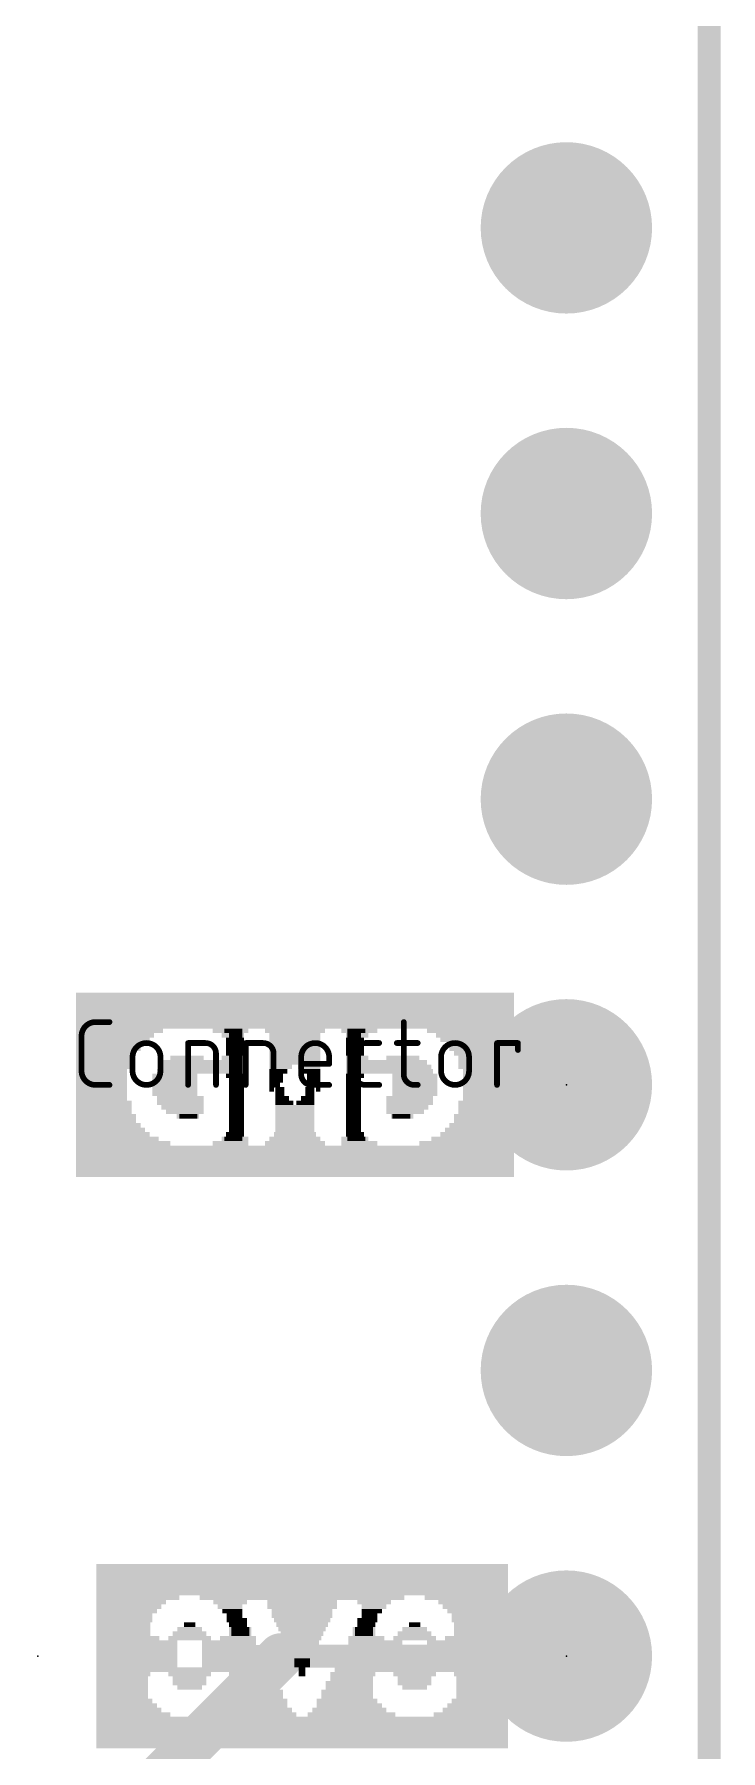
# Model space of a CAD drawing. Extents: x -33 to 53.6, y -13.2 to 65.9.
# Drawn here: x 16.86 to 22.96, y 8.05 to 23.31 of the extents above; entities that cross this region are included whole.
import ezdxf

# ---------------------------------------------------------------- set-up
doc = ezdxf.new("R2010")
doc.units = 0
for name, color, linetype in [('1', 12, 'CONTINUOUS'), ('16', 132, 'CONTINUOUS'), ('17', 110, 'CONTINUOUS'), ('20', 31, 'CONTINUOUS'), ('21', 253, 'CONTINUOUS'), ('22', 253, 'CONTINUOUS'), ('23', 53, 'CONTINUOUS'), ('24', 53, 'CONTINUOUS'), ('27', 253, 'CONTINUOUS'), ('51', 253, 'CONTINUOUS')]:
    doc.layers.add(name, color=color, linetype=linetype)

# ---------------------------------------------------------------- blocks, each defined once
blk = doc.blocks.new('ROUNDP')
at = {"const_width": 0.5}
blk.add_lwpolyline([(0, -0.25, 1), (0, 0.25, 1), (0, -0.25)], format="xyb", dxfattribs=at)
blk = doc.blocks.new('RECT')
blk.add_solid([(-0.5, -0.5), (0.5, -0.5), (-0.5, 0.5), (0.5, 0.5)])

msp = doc.modelspace()

# ---------------------------------------------------------------- linework, layer by layer
at = {"layer": '1'}
for points, const_width in [([(22.86, 0), (22.86, 50.8)], 0.2032), ([(19.05, 8.89), (13.97, 3.81)], 0.4064), ([(21.59, 8.89), (19.05, 8.89)], 0.2032)]:
    msp.add_lwpolyline(points, dxfattribs=dict(at, const_width=const_width))
for points, const_width in [([(19.1218, 8.8182, 1), (18.9782, 8.9618)], 0.2032), ([(19.05, 8.9408, 1), (19.05, 8.8392)], 0.1016), ([(21.59, 8.8392, 1), (21.59, 8.9408)], 0.1016)]:
    msp.add_lwpolyline(points, format="xyb", dxfattribs=dict(at, const_width=const_width))
at = {"layer": '16', "const_width": 0.2032}
msp.add_lwpolyline([(22.86, 50.8), (22.86, 0)], dxfattribs=at)
at = {"layer": '20', "const_width": 0.2032}
msp.add_lwpolyline([(22.86, 48.26), (22.86, 2.54)], dxfattribs=at)
at = {"layer": '23'}
msp.add_point((16.891, 8.89), dxfattribs=at)
at = {"layer": '24'}
for p in [(21.59, 13.97), (21.59, 8.89)]:
    msp.add_point(p, dxfattribs=at)
at = {"layer": '27'}
for points, const_width in [([(17.4039, 14.5279, 0.4142), (17.2798, 14.4037)], 0.0508), ([(17.4039, 14.5406, 1), (17.4039, 14.5152)], 0.0254), ([(17.4039, 14.5152, 1), (17.4039, 14.5406)], 0.0254), ([(17.5281, 14.5152, 1), (17.5281, 14.5406)], 0.0254), ([(20.1569, 14.5279, 1), (20.1315, 14.5279)], 0.0254), ([(17.2925, 14.4037, 1), (17.2671, 14.4037)], 0.0254), ([(17.2671, 14.4037, 1), (17.2925, 14.4037)], 0.0254), ([(17.9814, 14.2174, 1), (17.7331, 14.2174)], 0.0508), ([(18.2395, 14.3416, 1), (18.2141, 14.3416)], 0.0254), ([(18.2268, 14.3543, 1), (18.2268, 14.3289)], 0.0254), ([(18.4752, 14.2485, 0.4142), (18.382, 14.3416)], 0.0508), ([(18.382, 14.3543, 1), (18.382, 14.3289)], 0.0254), ([(18.382, 14.3289, 1), (18.382, 14.3543)], 0.0254), ([(18.7516, 14.3416, 1), (18.7262, 14.3416)], 0.0254), ([(18.7389, 14.3543, 1), (18.7389, 14.3289)], 0.0254), ([(18.9872, 14.2485, 0.4142), (18.8941, 14.3416)], 0.0508), ([(18.8941, 14.3543, 1), (18.8941, 14.3289)], 0.0254), ([(18.8941, 14.3289, 1), (18.8941, 14.3543)], 0.0254), ([(19.481, 14.2174, 1), (19.2327, 14.2174)], 0.0508), ([(19.8019, 14.3416, 0.4142), (19.7088, 14.2485)], 0.0508), ([(19.8019, 14.3543, 1), (19.8019, 14.3289)], 0.0254), ([(19.8019, 14.3289, 1), (19.8019, 14.3543)], 0.0254), ([(19.9261, 14.3289, 1), (19.9261, 14.3543)], 0.0254), ([(20.0821, 14.3543, 1), (20.0821, 14.3289)], 0.0254), ([(20.2684, 14.3289, 1), (20.2684, 14.3543)], 0.0254), ([(20.7246, 14.2174, 1), (20.4762, 14.2174)], 0.0508), ([(20.9859, 14.3416, 1), (20.9606, 14.3416)], 0.0254), ([(20.9733, 14.3543, 1), (20.9733, 14.3289)], 0.0254), ([(21.1722, 14.3416, 1), (21.1468, 14.3416)], 0.0254), ([(21.1595, 14.3289, 1), (21.1595, 14.3543)], 0.0254), ([(17.7458, 14.2174, 1), (17.7204, 14.2174)], 0.0254), ([(17.7204, 14.2174, 1), (17.7458, 14.2174)], 0.0254), ([(17.9941, 14.2174, 1), (17.9687, 14.2174)], 0.0254), ([(17.9687, 14.2174, 1), (17.9941, 14.2174)], 0.0254), ([(18.4879, 14.2485, 1), (18.4625, 14.2485)], 0.0254), ([(18.4625, 14.2485, 1), (18.4879, 14.2485)], 0.0254), ([(18.9999, 14.2485, 1), (18.9745, 14.2485)], 0.0254), ([(18.9745, 14.2485, 1), (18.9999, 14.2485)], 0.0254), ([(19.2454, 14.2174, 1), (19.22, 14.2174)], 0.0254), ([(19.22, 14.2174, 1), (19.2454, 14.2174)], 0.0254), ([(19.4937, 14.2174, 1), (19.4683, 14.2174)], 0.0254), ([(19.4683, 14.2174, 1), (19.4937, 14.2174)], 0.0254), ([(19.7215, 14.2485, 1), (19.6961, 14.2485)], 0.0254), ([(19.6961, 14.2485, 1), (19.7215, 14.2485)], 0.0254), ([(20.4889, 14.2174, 1), (20.4635, 14.2174)], 0.0254), ([(20.4635, 14.2174, 1), (20.4889, 14.2174)], 0.0254), ([(20.7373, 14.2174, 1), (20.7119, 14.2174)], 0.0254), ([(20.7119, 14.2174, 1), (20.7373, 14.2174)], 0.0254), ([(21.1468, 14.2795, 1), (21.1722, 14.2795)], 0.0254), ([(17.2798, 14.0932, 0.4142), (17.4039, 13.9691)], 0.0508), ([(17.2925, 14.0932, 1), (17.2671, 14.0932)], 0.0254), ([(17.2671, 14.0932, 1), (17.2925, 14.0932)], 0.0254), ([(17.733, 14.0932, 1), (17.9814, 14.0932)], 0.0508), ([(17.7457, 14.0932, 1), (17.7203, 14.0932)], 0.0254), ([(17.7204, 14.0932, 1), (17.7458, 14.0932)], 0.0254), ([(17.9941, 14.0932, 1), (17.9687, 14.0932)], 0.0254), ([(17.9687, 14.0932, 1), (17.9941, 14.0932)], 0.0254), ([(19.2327, 14.168, 1), (19.2327, 14.1426)], 0.0254), ([(19.2327, 14.0622, 0.4142), (19.3258, 13.9691)], 0.0508), ([(19.2454, 14.0622, 1), (19.22, 14.0622)], 0.0254), ([(19.22, 14.0622, 1), (19.2454, 14.0622)], 0.0254), ([(19.4683, 14.1553, 1), (19.4937, 14.1553)], 0.0254), ([(19.481, 14.1426, 1), (19.481, 14.168)], 0.0254), ([(19.7088, 14.0622, 0.4142), (19.8019, 13.9691)], 0.0508), ([(19.7215, 14.0622, 1), (19.6961, 14.0622)], 0.0254), ([(19.6961, 14.0622, 1), (19.7215, 14.0622)], 0.0254), ([(20.1442, 14.0622, 0.4142), (20.2373, 13.9691)], 0.0508), ([(20.1569, 14.0622, 1), (20.1315, 14.0622)], 0.0254), ([(20.1315, 14.0622, 1), (20.1569, 14.0622)], 0.0254), ([(20.4762, 14.0932, 1), (20.7246, 14.0932)], 0.0508), ([(20.4889, 14.0932, 1), (20.4635, 14.0932)], 0.0254), ([(20.4635, 14.0932, 1), (20.4889, 14.0932)], 0.0254), ([(20.7373, 14.0932, 1), (20.7119, 14.0932)], 0.0254), ([(20.7119, 14.0932, 1), (20.7373, 14.0932)], 0.0254), ([(17.4039, 13.9818, 1), (17.4039, 13.9564)], 0.0254), ([(17.4039, 13.9564, 1), (17.4039, 13.9818)], 0.0254), ([(17.5281, 13.9564, 1), (17.5281, 13.9818)], 0.0254), ([(18.2141, 13.9691, 1), (18.2395, 13.9691)], 0.0254), ([(18.4625, 13.9691, 1), (18.4879, 13.9691)], 0.0254), ([(18.7262, 13.9691, 1), (18.7516, 13.9691)], 0.0254), ([(18.9745, 13.9691, 1), (18.9999, 13.9691)], 0.0254), ([(19.3258, 13.9818, 1), (19.3258, 13.9564)], 0.0254), ([(19.3258, 13.9564, 1), (19.3258, 13.9818)], 0.0254), ([(19.481, 13.9564, 1), (19.481, 13.9818)], 0.0254), ([(19.8019, 13.9818, 1), (19.8019, 13.9564)], 0.0254), ([(19.8019, 13.9564, 1), (19.8019, 13.9818)], 0.0254), ([(19.9261, 13.9564, 1), (19.9261, 13.9818)], 0.0254), ([(20.2373, 13.9818, 1), (20.2373, 13.9564)], 0.0254), ([(20.2373, 13.9564, 1), (20.2373, 13.9818)], 0.0254), ([(20.2684, 13.9564, 1), (20.2684, 13.9818)], 0.0254), ([(20.9606, 13.9691, 1), (20.9859, 13.9691)], 0.0254)]:
    msp.add_lwpolyline(points, format="xyb", dxfattribs=dict(at, const_width=const_width))
at = {"layer": '27', "const_width": 0.0508}
for points in [[(17.4039, 14.5279), (17.5281, 14.5279)], [(20.1442, 14.5279), (20.1442, 14.0622)], [(17.2798, 14.0932), (17.2798, 14.4037)], [(18.2268, 13.9691), (18.2268, 14.3416)], [(18.2268, 14.3416), (18.382, 14.3416)], [(18.7389, 13.9691), (18.7389, 14.3416)], [(18.7389, 14.3416), (18.8941, 14.3416)], [(19.8019, 14.3416), (19.9261, 14.3416)], [(20.0821, 14.3416), (20.2684, 14.3416)], [(20.9733, 13.9691), (20.9733, 14.3416)], [(20.9733, 14.3416), (21.1595, 14.3416)], [(21.1595, 14.3416), (21.1595, 14.2795)], [(17.7331, 14.0932), (17.7331, 14.2174)], [(17.9814, 14.2174), (17.9814, 14.0932)], [(18.4752, 14.2485), (18.4752, 13.9691)], [(18.9872, 14.2485), (18.9872, 13.9691)], [(19.2327, 14.0622), (19.2327, 14.2174)], [(19.481, 14.2174), (19.481, 14.1553)], [(19.7088, 14.0622), (19.7088, 14.2485)], [(20.4762, 14.0932), (20.4762, 14.2174)], [(20.7246, 14.2174), (20.7246, 14.0932)], [(19.481, 14.1553), (19.2327, 14.1553)], [(17.5281, 13.9691), (17.4039, 13.9691)], [(19.481, 13.9691), (19.3258, 13.9691)], [(19.9261, 13.9691), (19.8019, 13.9691)], [(20.2373, 13.9691), (20.2684, 13.9691)]]:
    msp.add_lwpolyline(points, dxfattribs=at)
at = {"layer": '51', "const_width": 0.127}
msp.add_lwpolyline([(22.86, 50.8), (22.86, 0)], dxfattribs=at)

# ---------------------------------------------------------------- block references
at = {"layer": '17', "xscale": 1.524, "yscale": 1.524}
for p in [(21.59, 21.59), (21.59, 21.59), (21.59, 19.05), (21.59, 19.05), (21.59, 16.51), (21.59, 16.51), (21.59, 13.97), (21.59, 13.97), (21.59, 11.43), (21.59, 11.43), (21.59, 8.89), (21.59, 8.89)]:
    msp.add_blockref('ROUNDP', p, dxfattribs=at)
at = {"layer": '21', "yscale": 0.04}
for p, xscale in [((19.184, 14.77), 3.88), ((19.184, 14.73), 3.88), ((19.184, 14.69), 3.88), ((19.184, 14.65), 3.88), ((19.184, 14.61), 3.88), ((19.184, 14.57), 3.88), ((19.184, 14.53), 3.88), ((17.664, 14.49), 0.84), ((19.724, 14.49), 2.8), ((17.624, 14.45), 0.76), ((17.584, 14.41), 0.68), ((17.564, 14.37), 0.64), ((17.524, 14.33), 0.56), ((18.604, 14.45), 0.32), ((18.624, 14.41), 0.2), ((18.644, 14.37), 0.16), ((18.644, 14.33), 0.16), ((19.204, 14.45), 0.48), ((19.204, 14.41), 0.4), ((19.224, 14.37), 0.36), ((19.224, 14.33), 0.36), ((19.724, 14.45), 0.16), ((19.704, 14.41), 0.12), ((19.704, 14.37), 0.12), ((19.704, 14.33), 0.12), ((20.744, 14.45), 0.76), ((20.784, 14.41), 0.68), ((20.804, 14.37), 0.64), ((20.824, 14.33), 0.6), ((17.524, 14.29), 0.56), ((17.504, 14.25), 0.52), ((17.484, 14.21), 0.48), ((18.224, 14.21), 0.28), ((18.624, 14.21), 0.2), ((18.644, 14.29), 0.16), ((18.644, 14.25), 0.16), ((19.244, 14.29), 0.32), ((19.264, 14.25), 0.28), ((19.284, 14.21), 0.24), ((19.704, 14.29), 0.12), ((19.704, 14.25), 0.12), ((19.704, 14.21), 0.12), ((20.164, 14.21), 0.24), ((20.844, 14.29), 0.56), ((20.864, 14.25), 0.52), ((20.884, 14.21), 0.48), ((17.484, 14.17), 0.48), ((17.484, 14.13), 0.48), ((17.464, 14.09), 0.44), ((17.464, 14.05), 0.44), ((18.064, 14.05), 0.28), ((18.344, 14.13), 0.76), ((18.344, 14.09), 0.76), ((18.364, 14.17), 0.72), ((18.644, 14.05), 0.16), ((19.284, 14.17), 0.24), ((19.304, 14.13), 0.2), ((19.324, 14.09), 0.16), ((19.344, 14.05), 0.12), ((19.704, 14.17), 0.12), ((19.704, 14.13), 0.12), ((19.704, 14.09), 0.12), ((19.704, 14.05), 0.12), ((20.184, 14.17), 0.28), ((20.204, 14.13), 0.32), ((20.224, 14.09), 0.36), ((20.244, 14.05), 0.4), ((20.884, 14.17), 0.48), ((20.904, 14.13), 0.44), ((20.904, 14.09), 0.44), ((20.904, 14.05), 0.44), ((17.464, 14.01), 0.44), ((17.464, 13.97), 0.44), ((17.464, 13.93), 0.44), ((17.464, 13.89), 0.44), ((18.044, 14.01), 0.24), ((18.044, 13.97), 0.24), ((18.044, 13.93), 0.24), ((18.044, 13.89), 0.24), ((18.664, 14.01), 0.12), ((18.664, 13.97), 0.12), ((18.664, 13.93), 0.12), ((18.664, 13.89), 0.12), ((19.024, 13.97), 0.04), ((19.044, 13.93), 0.08), ((19.044, 13.89), 0.08), ((19.344, 14.01), 0.12), ((19.364, 13.97), 0.08), ((19.384, 13.93), 0.04), ((19.704, 14.01), 0.12), ((19.704, 13.97), 0.12), ((19.704, 13.93), 0.12), ((19.704, 13.89), 0.12), ((20.244, 14.01), 0.4), ((20.244, 13.97), 0.4), ((20.244, 13.93), 0.4), ((20.244, 13.89), 0.4), ((20.904, 14.01), 0.44), ((20.904, 13.97), 0.44), ((20.904, 13.93), 0.44), ((20.904, 13.89), 0.44), ((17.464, 13.85), 0.44), ((17.484, 13.81), 0.48), ((17.484, 13.77), 0.48), ((17.484, 13.73), 0.48), ((18.164, 13.85), 0.4), ((18.164, 13.81), 0.4), ((18.184, 13.77), 0.36), ((18.204, 13.73), 0.32), ((18.664, 13.85), 0.12), ((18.664, 13.81), 0.12), ((18.664, 13.77), 0.12), ((18.664, 13.73), 0.12), ((19.064, 13.85), 0.12), ((19.084, 13.81), 0.16), ((19.104, 13.77), 0.2), ((19.104, 13.73), 0.2), ((19.704, 13.85), 0.12), ((19.704, 13.81), 0.12), ((19.704, 13.77), 0.12), ((19.704, 13.73), 0.12), ((20.224, 13.85), 0.36), ((20.224, 13.81), 0.36), ((20.204, 13.77), 0.32), ((20.184, 13.73), 0.28), ((20.884, 13.77), 0.48), ((20.884, 13.73), 0.48), ((20.904, 13.85), 0.44), ((20.904, 13.81), 0.44), ((17.504, 13.69), 0.52), ((17.504, 13.65), 0.52), ((17.524, 13.61), 0.56), ((17.544, 13.57), 0.6), ((18.224, 13.69), 0.2), ((18.664, 13.69), 0.12), ((18.664, 13.65), 0.12), ((18.664, 13.61), 0.12), ((18.664, 13.57), 0.12), ((19.124, 13.69), 0.24), ((19.144, 13.65), 0.28), ((19.164, 13.61), 0.32), ((19.164, 13.57), 0.32), ((19.704, 13.69), 0.12), ((19.704, 13.65), 0.12), ((19.704, 13.61), 0.12), ((19.704, 13.57), 0.12), ((20.124, 13.69), 0.16), ((20.824, 13.57), 0.6), ((20.844, 13.61), 0.56), ((20.864, 13.69), 0.52), ((20.864, 13.65), 0.52), ((17.564, 13.53), 0.64), ((17.604, 13.49), 0.72), ((17.644, 13.45), 0.8), ((18.604, 13.45), 0.32), ((18.644, 13.49), 0.24), ((18.644, 13.53), 0.16), ((19.184, 13.49), 0.44), ((19.204, 13.45), 0.48), ((19.184, 13.53), 0.36), ((19.704, 13.45), 0.2), ((19.704, 13.53), 0.12), ((19.724, 13.49), 0.16), ((20.704, 13.45), 0.84), ((20.764, 13.49), 0.72), ((20.804, 13.53), 0.64), ((19.184, 13.41), 3.88), ((19.184, 13.37), 3.88), ((19.184, 13.33), 3.88), ((19.184, 13.29), 3.88), ((19.184, 13.25), 3.88), ((19.184, 13.21), 3.88), ((19.184, 13.17), 3.88), ((19.231, 9.69), 3.64), ((19.231, 9.65), 3.64), ((19.231, 9.61), 3.64), ((19.231, 9.57), 3.64), ((19.231, 9.53), 3.64), ((19.231, 9.49), 3.64), ((19.231, 9.45), 3.64), ((17.771, 9.41), 0.72), ((17.711, 9.37), 0.6), ((17.691, 9.33), 0.56), ((17.671, 9.29), 0.52), ((19.231, 9.41), 1.8), ((18.591, 9.37), 0.28), ((18.591, 9.33), 0.2), ((18.611, 9.29), 0.16), ((19.231, 9.37), 0.6), ((19.231, 9.33), 0.6), ((19.231, 9.29), 0.52), ((19.871, 9.37), 0.28), ((19.871, 9.33), 0.2), ((19.851, 9.29), 0.16), ((20.691, 9.41), 0.72), ((20.751, 9.37), 0.6), ((20.771, 9.33), 0.56), ((20.791, 9.29), 0.52), ((17.651, 9.25), 0.48), ((17.651, 9.21), 0.48), ((17.651, 9.17), 0.48), ((18.251, 9.17), 0.08), ((18.631, 9.25), 0.12), ((18.651, 9.21), 0.16), ((18.671, 9.17), 0.12), ((19.231, 9.25), 0.52), ((19.251, 9.21), 0.48), ((19.231, 9.17), 0.44), ((19.811, 9.21), 0.16), ((19.811, 9.17), 0.16), ((19.831, 9.25), 0.12), ((20.251, 9.17), 0.08), ((20.811, 9.25), 0.48), ((20.811, 9.21), 0.48), ((20.831, 9.17), 0.44), ((17.651, 9.13), 0.48), ((17.651, 9.09), 0.48), ((17.691, 9.05), 0.56), ((17.771, 9.01), 0.72), ((18.191, 9.05), 0.28), ((18.231, 9.09), 0.28), ((18.231, 9.13), 0.2), ((18.691, 9.01), 0.24), ((18.691, 9.13), 0.16), ((18.691, 9.09), 0.16), ((18.711, 9.05), 0.2), ((19.251, 9.13), 0.4), ((19.231, 9.09), 0.36), ((19.251, 9.05), 0.32), ((19.231, 9.01), 0.28), ((19.811, 9.05), 0.32), ((19.891, 9.01), 0.48), ((19.791, 9.13), 0.2), ((19.791, 9.09), 0.2), ((20.191, 9.05), 0.28), ((20.231, 9.09), 0.28), ((20.231, 9.13), 0.2), ((20.811, 9.01), 0.48), ((20.831, 9.13), 0.44), ((20.831, 9.09), 0.44), ((20.831, 9.05), 0.44), ((17.771, 8.97), 0.72), ((17.771, 8.93), 0.72), ((17.771, 8.89), 0.72), ((17.771, 8.85), 0.72), ((18.691, 8.89), 0.4), ((18.691, 8.93), 0.32), ((18.711, 8.97), 0.28), ((18.731, 8.85), 0.32), ((19.231, 8.97), 0.28), ((19.231, 8.93), 0.2), ((19.231, 8.89), 0.2), ((19.231, 8.85), 0.12), ((19.851, 8.89), 0.56), ((19.851, 8.85), 0.56), ((19.871, 8.97), 0.52), ((19.871, 8.93), 0.52), ((20.771, 8.89), 0.56), ((20.791, 8.93), 0.52), ((20.811, 8.97), 0.48), ((20.811, 8.85), 0.48), ((17.771, 8.81), 0.72), ((17.851, 8.77), 0.88), ((17.651, 8.73), 0.48), ((17.631, 8.69), 0.44), ((18.211, 8.73), 0.32), ((18.231, 8.69), 0.28), ((18.751, 8.81), 0.36), ((18.771, 8.77), 0.32), ((18.791, 8.73), 0.36), ((18.791, 8.69), 0.36), ((19.231, 8.81), 0.12), ((19.231, 8.77), 0.04), ((19.231, 8.73), 0.04), ((19.691, 8.73), 0.4), ((19.671, 8.69), 0.36), ((19.831, 8.81), 0.6), ((19.911, 8.77), 0.76), ((20.211, 8.73), 0.32), ((20.231, 8.69), 0.28), ((20.811, 8.81), 0.48), ((20.831, 8.77), 0.44), ((20.831, 8.73), 0.44), ((20.831, 8.69), 0.44), ((17.631, 8.65), 0.44), ((17.631, 8.61), 0.44), ((17.631, 8.57), 0.44), ((17.631, 8.53), 0.44), ((18.231, 8.65), 0.28), ((18.231, 8.61), 0.2), ((18.811, 8.65), 0.4), ((18.811, 8.61), 0.4), ((18.831, 8.57), 0.44), ((18.831, 8.53), 0.44), ((19.631, 8.57), 0.44), ((19.631, 8.53), 0.44), ((19.651, 8.65), 0.4), ((19.651, 8.61), 0.4), ((20.231, 8.65), 0.28), ((20.231, 8.61), 0.2), ((20.831, 8.65), 0.44), ((20.831, 8.61), 0.44), ((20.831, 8.57), 0.44), ((20.831, 8.53), 0.44), ((17.651, 8.49), 0.48), ((17.671, 8.45), 0.52), ((17.691, 8.41), 0.56), ((18.811, 8.41), 0.64), ((18.811, 8.45), 0.56), ((18.831, 8.49), 0.52), ((19.651, 8.41), 0.64), ((19.631, 8.49), 0.52), ((19.651, 8.45), 0.56), ((20.771, 8.41), 0.56), ((20.791, 8.45), 0.52), ((20.811, 8.49), 0.48), ((17.731, 8.37), 0.64), ((19.231, 8.33), 3.64), ((19.231, 8.29), 3.64), ((19.231, 8.25), 3.64), ((18.791, 8.37), 0.76), ((19.671, 8.37), 0.76), ((20.731, 8.37), 0.64), ((19.231, 8.21), 3.64), ((19.231, 8.17), 3.64), ((19.231, 8.13), 3.64), ((19.231, 8.09), 3.64)]:
    msp.add_blockref('RECT', p, dxfattribs=dict(at, xscale=xscale))
at = {"layer": '22', "yscale": 0.04, "rotation": 180}
for p, xscale in [((19.17, 14.77), 3.88), ((19.17, 14.73), 3.88), ((19.17, 14.69), 3.88), ((19.17, 14.65), 3.88), ((19.17, 14.61), 3.88), ((19.17, 14.57), 3.88), ((19.17, 14.53), 3.88), ((18.63, 14.49), 2.8), ((20.69, 14.49), 0.84), ((17.61, 14.45), 0.76), ((17.57, 14.41), 0.68), ((17.55, 14.37), 0.64), ((17.53, 14.33), 0.6), ((18.63, 14.45), 0.16), ((18.65, 14.41), 0.12), ((18.65, 14.37), 0.12), ((18.65, 14.33), 0.12), ((19.15, 14.45), 0.48), ((19.15, 14.41), 0.4), ((19.13, 14.37), 0.36), ((19.13, 14.33), 0.36), ((19.75, 14.45), 0.32), ((19.73, 14.41), 0.2), ((19.71, 14.37), 0.16), ((19.71, 14.33), 0.16), ((20.73, 14.45), 0.76), ((20.77, 14.41), 0.68), ((20.79, 14.37), 0.64), ((20.83, 14.33), 0.56), ((17.51, 14.29), 0.56), ((17.49, 14.25), 0.52), ((17.47, 14.21), 0.48), ((18.19, 14.21), 0.24), ((18.65, 14.29), 0.12), ((18.65, 14.25), 0.12), ((18.65, 14.21), 0.12), ((19.11, 14.29), 0.32), ((19.09, 14.25), 0.28), ((19.07, 14.21), 0.24), ((19.71, 14.29), 0.16), ((19.71, 14.25), 0.16), ((19.73, 14.21), 0.2), ((20.13, 14.21), 0.28), ((20.83, 14.29), 0.56), ((20.85, 14.25), 0.52), ((20.87, 14.21), 0.48), ((17.47, 14.17), 0.48), ((17.45, 14.13), 0.44), ((17.45, 14.09), 0.44), ((17.45, 14.05), 0.44), ((18.11, 14.05), 0.4), ((18.13, 14.09), 0.36), ((18.15, 14.13), 0.32), ((18.17, 14.17), 0.28), ((18.65, 14.17), 0.12), ((18.65, 14.13), 0.12), ((18.65, 14.09), 0.12), ((18.65, 14.05), 0.12), ((19.07, 14.17), 0.24), ((19.05, 14.13), 0.2), ((19.03, 14.09), 0.16), ((19.01, 14.05), 0.12), ((19.99, 14.17), 0.72), ((20.01, 14.13), 0.76), ((20.01, 14.09), 0.76), ((19.71, 14.05), 0.16), ((20.29, 14.05), 0.28), ((20.87, 14.17), 0.48), ((20.87, 14.13), 0.48), ((20.89, 14.09), 0.44), ((20.89, 14.05), 0.44), ((17.45, 14.01), 0.44), ((17.45, 13.97), 0.44), ((17.45, 13.93), 0.44), ((17.45, 13.89), 0.44), ((18.11, 14.01), 0.4), ((18.11, 13.97), 0.4), ((18.11, 13.93), 0.4), ((18.11, 13.89), 0.4), ((18.65, 14.01), 0.12), ((18.65, 13.97), 0.12), ((18.65, 13.93), 0.12), ((18.65, 13.89), 0.12), ((19.01, 14.01), 0.12), ((18.99, 13.97), 0.08), ((18.97, 13.93), 0.04), ((19.31, 13.93), 0.08), ((19.31, 13.89), 0.08), ((19.33, 13.97), 0.04), ((19.69, 14.01), 0.12), ((19.69, 13.97), 0.12), ((19.69, 13.93), 0.12), ((19.69, 13.89), 0.12), ((20.31, 14.01), 0.24), ((20.31, 13.97), 0.24), ((20.31, 13.93), 0.24), ((20.31, 13.89), 0.24), ((20.89, 14.01), 0.44), ((20.89, 13.97), 0.44), ((20.89, 13.93), 0.44), ((20.89, 13.89), 0.44), ((17.45, 13.85), 0.44), ((17.45, 13.81), 0.44), ((17.47, 13.77), 0.48), ((17.47, 13.73), 0.48), ((18.13, 13.85), 0.36), ((18.13, 13.81), 0.36), ((18.15, 13.77), 0.32), ((18.17, 13.73), 0.28), ((18.65, 13.85), 0.12), ((18.65, 13.81), 0.12), ((18.65, 13.77), 0.12), ((18.65, 13.73), 0.12), ((19.25, 13.77), 0.2), ((19.25, 13.73), 0.2), ((19.27, 13.81), 0.16), ((19.29, 13.85), 0.12), ((19.69, 13.85), 0.12), ((19.69, 13.81), 0.12), ((19.69, 13.77), 0.12), ((19.69, 13.73), 0.12), ((20.19, 13.85), 0.4), ((20.19, 13.81), 0.4), ((20.17, 13.77), 0.36), ((20.15, 13.73), 0.32), ((20.87, 13.81), 0.48), ((20.87, 13.77), 0.48), ((20.87, 13.73), 0.48), ((20.89, 13.85), 0.44), ((17.49, 13.69), 0.52), ((17.49, 13.65), 0.52), ((17.51, 13.61), 0.56), ((17.53, 13.57), 0.6), ((18.23, 13.69), 0.16), ((18.65, 13.69), 0.12), ((18.65, 13.65), 0.12), ((18.65, 13.61), 0.12), ((18.65, 13.57), 0.12), ((19.19, 13.61), 0.32), ((19.19, 13.57), 0.32), ((19.21, 13.65), 0.28), ((19.23, 13.69), 0.24), ((19.69, 13.69), 0.12), ((19.69, 13.65), 0.12), ((19.69, 13.61), 0.12), ((19.69, 13.57), 0.12), ((20.13, 13.69), 0.2), ((20.81, 13.57), 0.6), ((20.83, 13.61), 0.56), ((20.85, 13.69), 0.52), ((20.85, 13.65), 0.52), ((17.55, 13.53), 0.64), ((17.59, 13.49), 0.72), ((17.65, 13.45), 0.84), ((18.63, 13.49), 0.16), ((18.65, 13.45), 0.2), ((18.65, 13.53), 0.12), ((19.15, 13.45), 0.48), ((19.17, 13.49), 0.44), ((19.17, 13.53), 0.36), ((19.71, 13.49), 0.24), ((19.75, 13.45), 0.32), ((19.71, 13.53), 0.16), ((20.71, 13.45), 0.8), ((20.75, 13.49), 0.72), ((20.79, 13.53), 0.64), ((19.17, 13.41), 3.88), ((19.17, 13.37), 3.88), ((19.17, 13.33), 3.88), ((19.17, 13.29), 3.88), ((19.17, 13.25), 3.88), ((19.17, 13.21), 3.88), ((19.17, 13.17), 3.88), ((19.25, 9.69), 3.64), ((19.25, 9.65), 3.64), ((19.25, 9.61), 3.64), ((19.25, 9.57), 3.64), ((19.25, 9.53), 3.64), ((19.25, 9.49), 3.64), ((19.25, 9.45), 3.64), ((17.79, 9.41), 0.72), ((17.73, 9.37), 0.6), ((17.71, 9.33), 0.56), ((17.69, 9.29), 0.52), ((19.25, 9.41), 1.8), ((18.61, 9.37), 0.28), ((18.61, 9.33), 0.2), ((18.63, 9.29), 0.16), ((19.25, 9.37), 0.6), ((19.25, 9.33), 0.6), ((19.25, 9.29), 0.52), ((19.89, 9.37), 0.28), ((19.89, 9.33), 0.2), ((19.87, 9.29), 0.16), ((20.71, 9.41), 0.72), ((20.77, 9.37), 0.6), ((20.79, 9.33), 0.56), ((20.81, 9.29), 0.52), ((17.67, 9.25), 0.48), ((17.67, 9.21), 0.48), ((17.65, 9.17), 0.44), ((18.23, 9.17), 0.08), ((18.65, 9.25), 0.12), ((18.67, 9.21), 0.16), ((18.67, 9.17), 0.16), ((19.25, 9.25), 0.52), ((19.23, 9.21), 0.48), ((19.25, 9.17), 0.44), ((19.83, 9.21), 0.16), ((19.81, 9.17), 0.12), ((19.85, 9.25), 0.12), ((20.23, 9.17), 0.08), ((20.83, 9.25), 0.48), ((20.83, 9.21), 0.48), ((20.83, 9.17), 0.48), ((17.65, 9.13), 0.44), ((17.65, 9.09), 0.44), ((17.65, 9.05), 0.44), ((17.67, 9.01), 0.48), ((18.25, 9.09), 0.28), ((18.25, 9.13), 0.2), ((18.29, 9.05), 0.28), ((18.59, 9.01), 0.48), ((18.67, 9.05), 0.32), ((18.69, 9.13), 0.2), ((18.69, 9.09), 0.2), ((19.23, 9.13), 0.4), ((19.25, 9.09), 0.36), ((19.23, 9.05), 0.32), ((19.25, 9.01), 0.28), ((19.77, 9.05), 0.2), ((19.79, 9.01), 0.24), ((19.79, 9.13), 0.16), ((19.79, 9.09), 0.16), ((20.25, 9.09), 0.28), ((20.25, 9.13), 0.2), ((20.29, 9.05), 0.28), ((20.71, 9.01), 0.72), ((20.79, 9.05), 0.56), ((20.83, 9.13), 0.48), ((20.83, 9.09), 0.48), ((17.67, 8.97), 0.48), ((17.69, 8.93), 0.52), ((17.71, 8.89), 0.56), ((17.67, 8.85), 0.48), ((18.61, 8.97), 0.52), ((18.61, 8.93), 0.52), ((18.63, 8.89), 0.56), ((18.63, 8.85), 0.56), ((19.25, 8.97), 0.28), ((19.25, 8.93), 0.2), ((19.25, 8.89), 0.2), ((19.25, 8.85), 0.12), ((19.79, 8.89), 0.4), ((19.75, 8.85), 0.32), ((19.77, 8.97), 0.28), ((19.79, 8.93), 0.32), ((20.71, 8.97), 0.72), ((20.71, 8.93), 0.72), ((20.71, 8.89), 0.72), ((20.71, 8.85), 0.72), ((17.67, 8.81), 0.48), ((17.65, 8.77), 0.44), ((17.65, 8.73), 0.44), ((17.65, 8.69), 0.44), ((18.27, 8.73), 0.32), ((18.25, 8.69), 0.28), ((18.57, 8.77), 0.76), ((18.65, 8.81), 0.6), ((18.79, 8.73), 0.4), ((18.81, 8.69), 0.36), ((19.25, 8.81), 0.12), ((19.25, 8.77), 0.04), ((19.25, 8.73), 0.04), ((19.69, 8.73), 0.36), ((19.69, 8.69), 0.36), ((19.73, 8.81), 0.36), ((19.71, 8.77), 0.32), ((20.27, 8.73), 0.32), ((20.25, 8.69), 0.28), ((20.63, 8.77), 0.88), ((20.71, 8.81), 0.72), ((20.83, 8.73), 0.48), ((20.85, 8.69), 0.44), ((17.65, 8.65), 0.44), ((17.65, 8.61), 0.44), ((17.65, 8.57), 0.44), ((17.65, 8.53), 0.44), ((18.25, 8.65), 0.28), ((18.25, 8.61), 0.2), ((18.83, 8.65), 0.4), ((18.83, 8.61), 0.4), ((18.85, 8.57), 0.44), ((18.85, 8.53), 0.44), ((19.65, 8.57), 0.44), ((19.65, 8.53), 0.44), ((19.67, 8.65), 0.4), ((19.67, 8.61), 0.4), ((20.25, 8.65), 0.28), ((20.25, 8.61), 0.2), ((20.85, 8.65), 0.44), ((20.85, 8.61), 0.44), ((20.85, 8.57), 0.44), ((20.85, 8.53), 0.44), ((17.67, 8.49), 0.48), ((17.69, 8.45), 0.52), ((17.71, 8.41), 0.56), ((18.83, 8.41), 0.64), ((18.83, 8.45), 0.56), ((18.85, 8.49), 0.52), ((19.67, 8.41), 0.64), ((19.65, 8.49), 0.52), ((19.67, 8.45), 0.56), ((20.79, 8.41), 0.56), ((20.81, 8.45), 0.52), ((20.83, 8.49), 0.48), ((17.75, 8.37), 0.64), ((19.25, 8.33), 3.64), ((19.25, 8.29), 3.64), ((19.25, 8.25), 3.64), ((18.81, 8.37), 0.76), ((19.69, 8.37), 0.76), ((20.75, 8.37), 0.64), ((19.25, 8.21), 3.64), ((19.25, 8.17), 3.64), ((19.25, 8.13), 3.64), ((19.25, 8.09), 3.64)]:
    msp.add_blockref('RECT', p, dxfattribs=dict(at, xscale=xscale))

doc.saveas('drawing.dxf')
